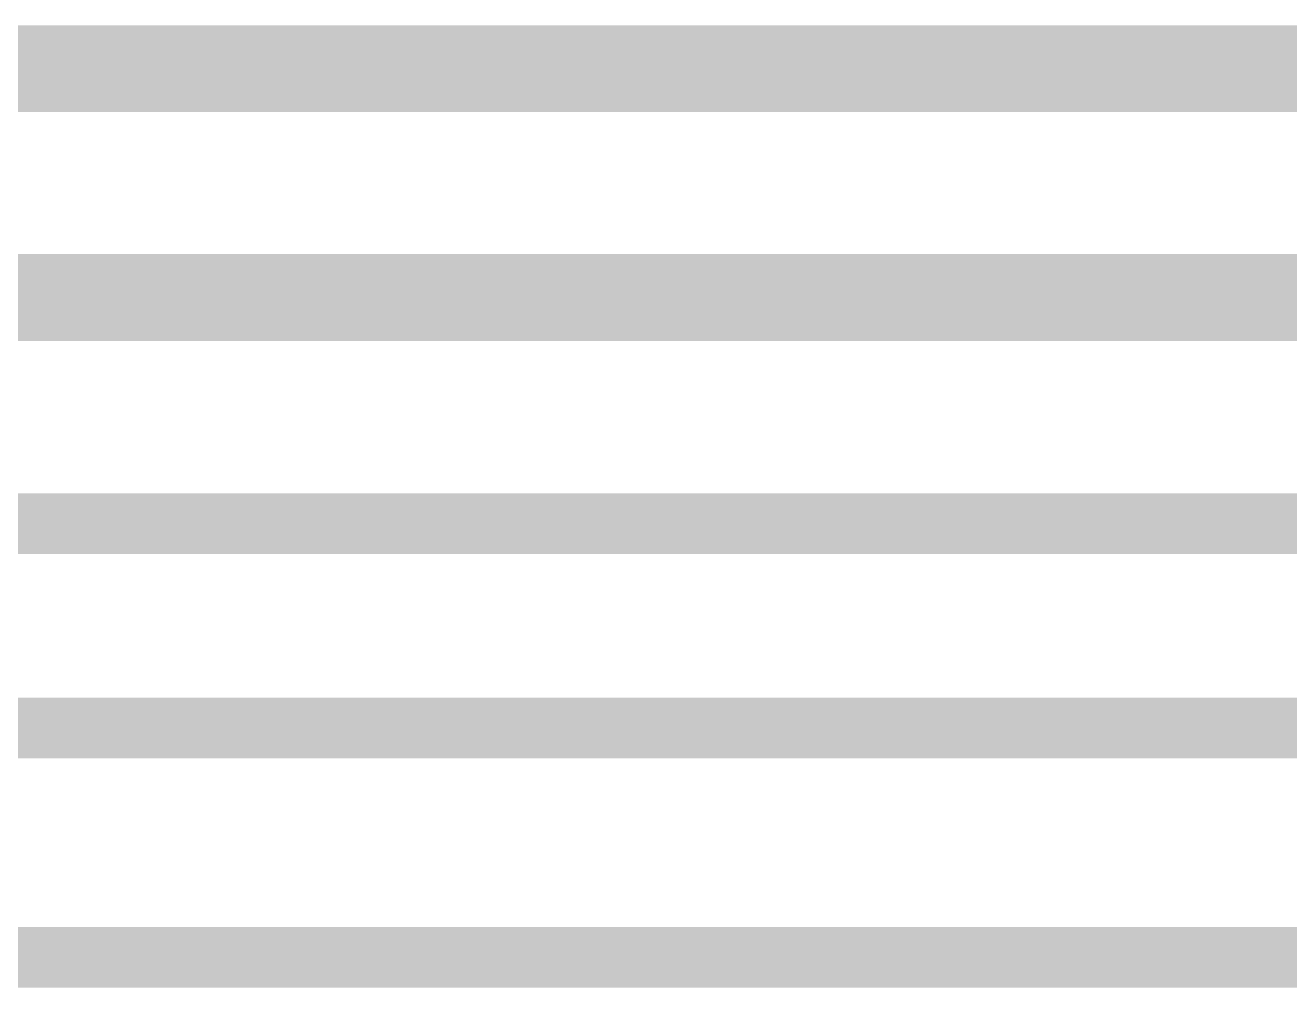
# Model space of a CAD drawing. Header units: inches. Extents: x -2 to 289, y -4 to 187.
# Drawn here: x 63.808 to 67.506, y 48.044 to 50.86 of the extents above; entities that cross this region are included whole.
import ezdxf

# ---------------------------------------------------------------- set-up
doc = ezdxf.new("R2010")
doc.units = ezdxf.units.IN
doc.layers.add('Top Layer', color=1, linetype='Continuous')

msp = doc.modelspace()

# ---------------------------------------------------------------- linework, layer by layer
at = {"layer": 'Top Layer'}
for points, const_width in [([(56.8233, 50.733), (71.8087, 50.733)], 0.254), ([(57.1614, 50.0634), (71.9921, 50.0634)], 0.254), ([(57.6317, 49.4021), (72.6777, 49.4021)], 0.1778), ([(58.8239, 48.804), (72.7838, 48.804)], 0.1778), ([(59.7916, 48.133), (72.6935, 48.133)], 0.1778)]:
    msp.add_lwpolyline(points, dxfattribs=dict(at, const_width=const_width))

doc.saveas('drawing.dxf')
